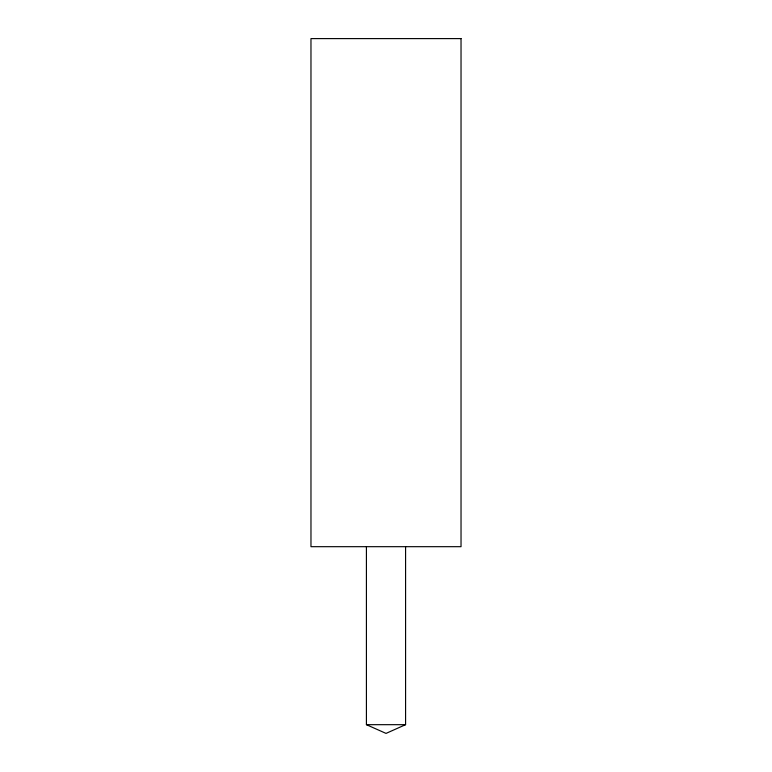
<?xml version="1.0" encoding="UTF-8"?>
<svg xmlns="http://www.w3.org/2000/svg" width="772" height="772" viewBox="0 0 772 772"><rect width="100%" height="100%" fill="white"/><g stroke="black" fill="none" stroke-linecap="round" stroke-linejoin="round"><path stroke-width="1.16" d="M405.58 546.682L405.58 724.676L386.029 733.4L366.42 724.676L366.42 546.682M366.42 724.676L405.58 724.676M461.029 38.6L310.971 38.6L310.971 546.682L461.029 546.682L461.029 38.6"/></g></svg>
